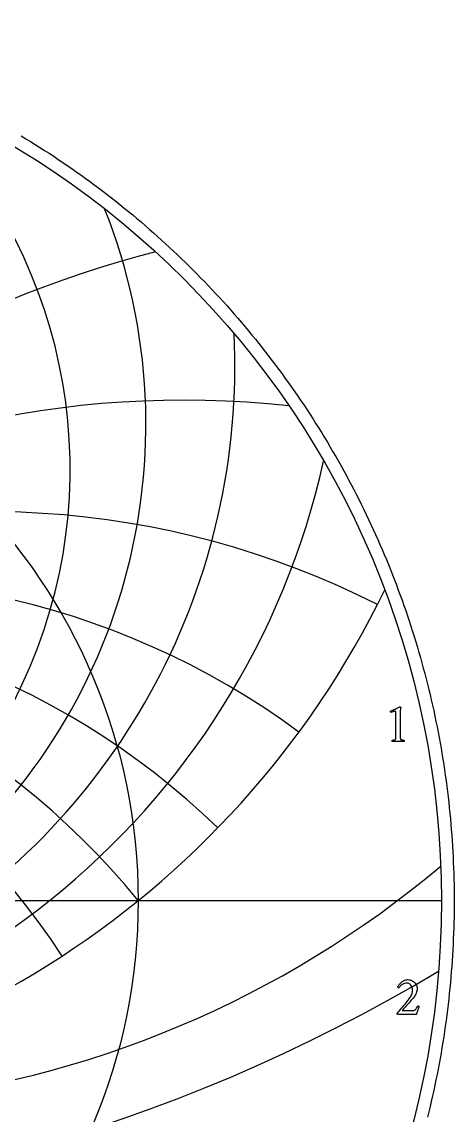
# Model space of a CAD drawing. Header units: millimetres. Extents: x -71 to 71, y -71 to 73.
# Drawn here: x 36.7 to 71.2, y -17.1 to 70.2 of the extents above; entities that cross this region are included whole.
import ezdxf

# ---------------------------------------------------------------- set-up
doc = ezdxf.new("R2010")
doc.units = ezdxf.units.MM
for name, color, linetype in [('CUT_OUTER', 1, 'Continuous'), ('ENGRAVE', 7, 'Continuous'), ('ENGRAVE_FINE', 8, 'Continuous'), ('TEXT', 5, 'Continuous')]:
    doc.layers.add(name, color=color, linetype=linetype)

msp = doc.modelspace()

# ---------------------------------------------------------------- linework, layer by layer
at = {"layer": 'CUT_OUTER'}
msp.add_lwpolyline([(36.6144, 61.0874), (36.9885, 60.8616), (37.3613, 60.6335), (37.7326, 60.4031), (38.1025, 60.1705), (38.471, 59.9355), (38.838, 59.6984), (39.2036, 59.4589), (39.5677, 59.2173), (39.9303, 58.9734), (40.2914, 58.7273), (40.651, 58.4789), (41.0091, 58.2284), (41.3656, 57.9757), (41.7205, 57.7208), (42.0739, 57.4637), (42.4257, 57.2044), (42.7759, 56.943), (43.1245, 56.6795), (43.4715, 56.4138), (43.8168, 56.146), (44.1605, 55.8761), (44.5025, 55.6041), (44.8428, 55.33), (45.1815, 55.0538), (45.5184, 54.7755), (45.8537, 54.4952), (46.1872, 54.2128), (46.519, 53.9284), (46.849, 53.642), (47.1773, 53.3535), (47.5037, 53.063), (47.8284, 52.7705), (48.1513, 52.4761), (48.4724, 52.1796), (48.7917, 51.8812), (49.1091, 51.5809), (49.4246, 51.2786), (49.7384, 50.9743), (50.0502, 50.6682), (50.3601, 50.3601), (50.6682, 50.0502), (50.9743, 49.7384), (51.2786, 49.4246), (51.5809, 49.1091), (51.8812, 48.7917), (52.1796, 48.4724), (52.4761, 48.1513), (52.7705, 47.8284), (53.063, 47.5037), (53.3535, 47.1773), (53.642, 46.849), (53.9284, 46.519), (54.2128, 46.1872), (54.4952, 45.8537), (54.7755, 45.5184), (55.0538, 45.1815), (55.33, 44.8428), (55.6041, 44.5025), (55.8761, 44.1605), (56.146, 43.8168), (56.4138, 43.4715), (56.6795, 43.1245), (56.943, 42.7759), (57.2044, 42.4257), (57.4637, 42.0739), (57.7208, 41.7205), (57.9757, 41.3656), (58.2284, 41.0091), (58.4789, 40.651), (58.7273, 40.2914), (58.9734, 39.9303), (59.2173, 39.5677), (59.4589, 39.2036), (59.6984, 38.838), (59.9355, 38.471), (60.1705, 38.1025), (60.4031, 37.7326), (60.6335, 37.3613), (60.8616, 36.9885), (61.0874, 36.6144), (61.3109, 36.2389), (61.5321, 35.862), (61.751, 35.4838), (61.9676, 35.1042), (62.1818, 34.7233), (62.3937, 34.3411), (62.6033, 33.9576), (62.8104, 33.5729), (63.0152, 33.1868), (63.2177, 32.7996), (63.4178, 32.4111), (63.6154, 32.0213), (63.8107, 31.6304), (64.0036, 31.2382), (64.1941, 30.8449), (64.3821, 30.4505), (64.5677, 30.0549), (64.7509, 29.6581), (64.9317, 29.2603), (65.11, 28.8613), (65.2859, 28.4612), (65.4593, 28.0601), (65.6302, 27.6579), (65.7987, 27.2547), (65.9647, 26.8505), (66.1282, 26.4452), (66.2892, 26.039), (66.4477, 25.6317), (66.6038, 25.2235), (66.7573, 24.8144), (66.9083, 24.4043), (67.0568, 23.9933), (67.2027, 23.5814), (67.3462, 23.1686), (67.487, 22.7549), (67.6254, 22.3404), (67.7612, 21.9251), (67.8945, 21.5089), (68.0252, 21.0919), (68.1533, 20.6741), (68.2789, 20.2555), (68.4019, 19.8362), (68.5223, 19.4161), (68.6401, 18.9953), (68.7554, 18.5738), (68.8681, 18.1515), (68.9781, 17.7286), (69.0856, 17.305), (69.1905, 16.8808), (69.2928, 16.456), (69.3925, 16.0305), (69.4895, 15.6044), (69.5839, 15.1777), (69.6758, 14.7505), (69.765, 14.3227), (69.8515, 13.8943), (69.9355, 13.4655), (70.0168, 13.0361), (70.0954, 12.6062), (70.1715, 12.1759), (70.2449, 11.7451), (70.3156, 11.3139), (70.3837, 10.8822), (70.4492, 10.4501), (70.5119, 10.0177), (70.5721, 9.5848), (70.6296, 9.1516), (70.6844, 8.7181), (70.7366, 8.2842), (70.7861, 7.85), (70.8329, 7.4155), (70.8771, 6.9808), (70.9186, 6.5458), (70.9574, 6.1105), (70.9935, 5.675), (71.027, 5.2393), (71.0578, 4.8034), (71.086, 4.3673), (71.1114, 3.931), (71.1342, 3.4946), (71.1543, 3.0581), (71.1717, 2.6214), (71.1865, 2.1847), (71.1985, 1.7478), (71.2079, 1.3109), (71.2146, 0.874), (71.2187, 0.437), (71.22, 0), (71.2187, -0.437), (71.2146, -0.874), (71.2079, -1.3109), (71.1985, -1.7478), (71.1865, -2.1847), (71.1717, -2.6214), (71.1543, -3.0581), (71.1342, -3.4946), (71.1114, -3.931), (71.086, -4.3673), (71.0578, -4.8034), (71.027, -5.2393), (70.9935, -5.675), (70.9574, -6.1105), (70.9186, -6.5458), (70.8771, -6.9808), (70.8329, -7.4155), (70.7861, -7.85), (70.7366, -8.2842), (70.6844, -8.7181), (70.6296, -9.1516), (70.5721, -9.5848), (70.5119, -10.0177), (70.4492, -10.4501), (70.3837, -10.8822), (70.3156, -11.3139), (70.2449, -11.7451), (70.1715, -12.1759), (70.0954, -12.6062), (70.0168, -13.0361), (69.9355, -13.4655), (69.8515, -13.8943), (69.765, -14.3227), (69.6758, -14.7505), (69.5839, -15.1777), (69.4895, -15.6044), (69.3925, -16.0305), (69.2928, -16.456), (69.1905, -16.8808), (69.0856, -17.305)], dxfattribs=at)
at = {"layer": 'ENGRAVE'}
msp.add_lwpolyline([(-70.2, 0), (70.2, 0)], dxfattribs=at)
for radius in [70.2, 45.9522]:
    msp.add_circle((0, 0), radius, dxfattribs=at)
for centre, radius, start, end in [((0, 34.4687), 40.5184, 131.307855, 48.692145), ((0, 38.0583), 46.5751, 158.307565, 21.692435), ((0, 42.6543), 53.6864, 177.166321, 2.833679), ((0, 48.6634), 62.275, 192.562112, 347.437888), ((0, 56.7462), 73.0187, 205.930897, 334.069103), ((0, -37.2113), 59.1294, 39, 141), ((0, -37.2113), 59.1294, 39, 141), ((17.5067, 65.3361), 81.7734, 275.566529, 310.069655)]:
    msp.add_arc(centre, radius, start, end, dxfattribs=at)
at = {"layer": 'ENGRAVE_FINE'}
for centre, radius, start, end in [((70.4677, -37.2113), 91.989, 104.554259, 165.311432), ((70.4677, -37.2113), 91.989, 104.554259, 165.311432), ((49.6155, -37.2113), 77.188, 83.748509, 161.246929), ((49.6155, -37.2113), 77.188, 83.748509, 161.246929), ((34.1384, -37.2113), 68.2768, 63.045855, 156.890188), ((34.1384, -37.2113), 68.2768, 63.045855, 156.890188), ((21.5213, -37.2113), 62.9242, 53.654526, 152.148013), ((21.5213, -37.2113), 62.9242, 53.654526, 152.148013), ((-10.4261, -37.2113), 60.0416, 33.097661, 134.238363), ((-10.4261, -37.2113), 60.0416, 33.097661, 134.238363), ((10.4261, -37.2113), 60.0416, 45.761637, 146.902339), ((10.4261, -37.2113), 60.0416, 45.761637, 146.902339), ((0, 111.4929), 136.4429, 239.147014, 300.852986)]:
    msp.add_arc(centre, radius, start, end, dxfattribs=at)
at = {"layer": 'TEXT'}
for points in [[(66.5693, 13.2147), (66.5693, 14.9639), (66.568, 15.0068), (66.5643, 15.0425), (66.5581, 15.071), (66.5494, 15.0923), (66.5376, 15.1078), (66.5222, 15.1189), (66.5033, 15.1256), (66.4807, 15.1278), (66.453, 15.1257), (66.4187, 15.1195), (66.3778, 15.1091), (66.3301, 15.0946), (66.2823, 15.0786), (66.2405, 15.0641), (66.2048, 15.051), (66.1752, 15.0392), (66.1577, 15.0555), (66.1453, 15.0735), (66.1378, 15.0932), (66.1353, 15.1145), (66.1353, 15.1148), (66.1353, 15.1156), (66.1353, 15.117), (66.1353, 15.1189), (66.1359, 15.1269), (66.1375, 15.1333), (66.1403, 15.138), (66.1442, 15.1411), (66.2323, 15.1811), (66.3196, 15.2213), (66.4061, 15.2619), (66.4918, 15.3027), (66.5734, 15.3419), (66.6479, 15.3774), (66.7151, 15.4094), (66.7752, 15.4378), (66.8249, 15.461), (66.861, 15.4776), (66.8836, 15.4876), (66.8926, 15.4909), (66.9014, 15.4909), (66.9117, 15.4892), (66.9202, 15.4843), (66.9271, 15.476), (66.9324, 15.4643), (66.9366, 15.4516), (66.9402, 15.44), (66.9432, 15.4295), (66.9457, 15.42), (66.9446, 15.4133), (66.9413, 15.3929), (66.9357, 15.359), (66.928, 15.3116), (66.9202, 15.2516), (66.9147, 15.1804), (66.9114, 15.0977), (66.9103, 15.0038), (66.9103, 13.2147), (66.9104, 13.1668), (66.9108, 13.1206), (66.9115, 13.076), (66.9125, 13.0331), (66.9146, 12.993), (66.9186, 12.9568), (66.9245, 12.9244), (66.9324, 12.8959), (66.9399, 12.8851), (66.9534, 12.8748), (66.9731, 12.8651), (66.9988, 12.856), (67.028, 12.8478), (67.0581, 12.8411), (67.0889, 12.8357), (67.1206, 12.8317), (67.1504, 12.8288), (67.1754, 12.8267), (67.1958, 12.8254), (67.2114, 12.825), (67.2173, 12.8145), (67.2219, 12.8007), (67.2251, 12.7835), (67.2269, 12.763), (67.2268, 12.7425), (67.2241, 12.7254), (67.219, 12.7115), (67.2114, 12.701), (67.1464, 12.7053), (67.0841, 12.7093), (67.0246, 12.7131), (66.9678, 12.7165), (66.9114, 12.7194), (66.8527, 12.7215), (66.7918, 12.7227), (66.7287, 12.7232), (66.6681, 12.7227), (66.6102, 12.7215), (66.5552, 12.7194), (66.5029, 12.7165), (66.45, 12.7131), (66.3933, 12.7093), (66.3326, 12.7053), (66.2682, 12.701), (66.2605, 12.7115), (66.2554, 12.7254), (66.2528, 12.7425), (66.2527, 12.763), (66.2545, 12.7835), (66.2576, 12.8007), (66.2622, 12.8145), (66.2682, 12.825), (66.2838, 12.8254), (66.3041, 12.8267), (66.3292, 12.8288), (66.3589, 12.8317), (66.3906, 12.8357), (66.4215, 12.8411), (66.4515, 12.8478), (66.4807, 12.856), (66.5062, 12.8651), (66.525, 12.8748), (66.5372, 12.8851), (66.5427, 12.8959), (66.5507, 12.9244), (66.5571, 12.9568), (66.5618, 12.993), (66.5649, 13.0331), (66.5668, 13.076), (66.5682, 13.1206), (66.569, 13.1668), (66.5693, 13.2147)], [(68.4272, -8.4381), (68.4048, -8.493), (68.3818, -8.5515), (68.3583, -8.6137), (68.3342, -8.6794), (68.3104, -8.7457), (68.2877, -8.8095), (68.2661, -8.8708), (68.2456, -8.9296), (68.2273, -8.9825), (68.2124, -9.0259), (68.2008, -9.06), (68.1925, -9.0846), (66.6957, -9.0846), (66.6889, -9.0795), (66.6818, -9.073), (66.6745, -9.0651), (66.6669, -9.0558), (66.6601, -9.0463), (66.6553, -9.0375), (66.6524, -9.0297), (66.6514, -9.0226), (66.7427, -8.9196), (66.8352, -8.8145), (66.9287, -8.7071), (67.0234, -8.5975), (67.1175, -8.487), (67.2094, -8.3772), (67.299, -8.2678), (67.3865, -8.1591), (67.4698, -8.0528), (67.547, -7.9509), (67.6182, -7.8535), (67.6832, -7.7605), (67.7437, -7.6661), (67.7923, -7.5778), (67.8289, -7.4956), (67.8537, -7.4195), (67.8702, -7.3456), (67.8819, -7.2701), (67.889, -7.1928), (67.8913, -7.114), (67.8829, -7.0077), (67.8576, -6.9103), (67.8154, -6.8217), (67.7563, -6.742), (67.6842, -6.6761), (67.6029, -6.6291), (67.5126, -6.6008), (67.4131, -6.5914), (67.3295, -6.5961), (67.2514, -6.6102), (67.1789, -6.6338), (67.1119, -6.6667), (67.0508, -6.7052), (66.9957, -6.7453), (66.9467, -6.7871), (66.9038, -6.8305), (66.8673, -6.8721), (66.8374, -6.908), (66.8141, -6.9385), (66.7975, -6.9634), (66.7841, -6.9616), (66.7704, -6.9562), (66.7564, -6.9472), (66.7422, -6.9346), (66.7296, -6.9212), (66.7206, -6.9097), (66.7152, -6.9002), (66.7134, -6.8925), (66.7229, -6.8692), (66.7383, -6.8388), (66.7595, -6.8016), (66.7865, -6.7575), (66.8193, -6.7093), (66.8579, -6.6601), (66.9023, -6.6097), (66.9525, -6.5582), (67.0077, -6.5081), (67.0671, -6.4619), (67.1306, -6.4195), (67.1983, -6.3811), (67.2701, -6.3491), (67.3461, -6.3263), (67.4262, -6.3126), (67.5105, -6.308), (67.6122, -6.3145), (67.7092, -6.334), (67.8015, -6.3665), (67.8891, -6.4121), (67.9699, -6.4678), (68.0419, -6.5311), (68.105, -6.6018), (68.1593, -6.68), (68.2028, -6.7633), (68.234, -6.8494), (68.2527, -6.9382), (68.2589, -7.0298), (68.2547, -7.1214), (68.2423, -7.2103), (68.2215, -7.2964), (68.1925, -7.3797), (68.1562, -7.4602), (68.1139, -7.538), (68.0654, -7.613), (68.0109, -7.6852), (67.9335, -7.7797), (67.852, -7.8773), (67.7664, -7.9779), (67.6766, -8.0816), (67.5859, -8.1851), (67.4978, -8.2853), (67.4121, -8.3821), (67.3289, -8.4757), (67.2512, -8.563), (67.1817, -8.6412), (67.1205, -8.7103), (67.0677, -8.7702), (67.9268, -8.7702), (67.9881, -8.7651), (68.0436, -8.7497), (68.0932, -8.7241), (68.1371, -8.6883), (68.1774, -8.6419), (68.2163, -8.5847), (68.2538, -8.5168), (68.2899, -8.4381), (68.2963, -8.4264), (68.3065, -8.4181), (68.3206, -8.4131), (68.3386, -8.4115), (68.3464, -8.412), (68.3563, -8.4137), (68.3685, -8.4165), (68.3829, -8.4203), (68.3973, -8.4248), (68.4095, -8.4292), (68.4194, -8.4336), (68.4272, -8.4381)]]:
    msp.add_lwpolyline(points, close=True, dxfattribs=at)

doc.saveas('drawing.dxf')
